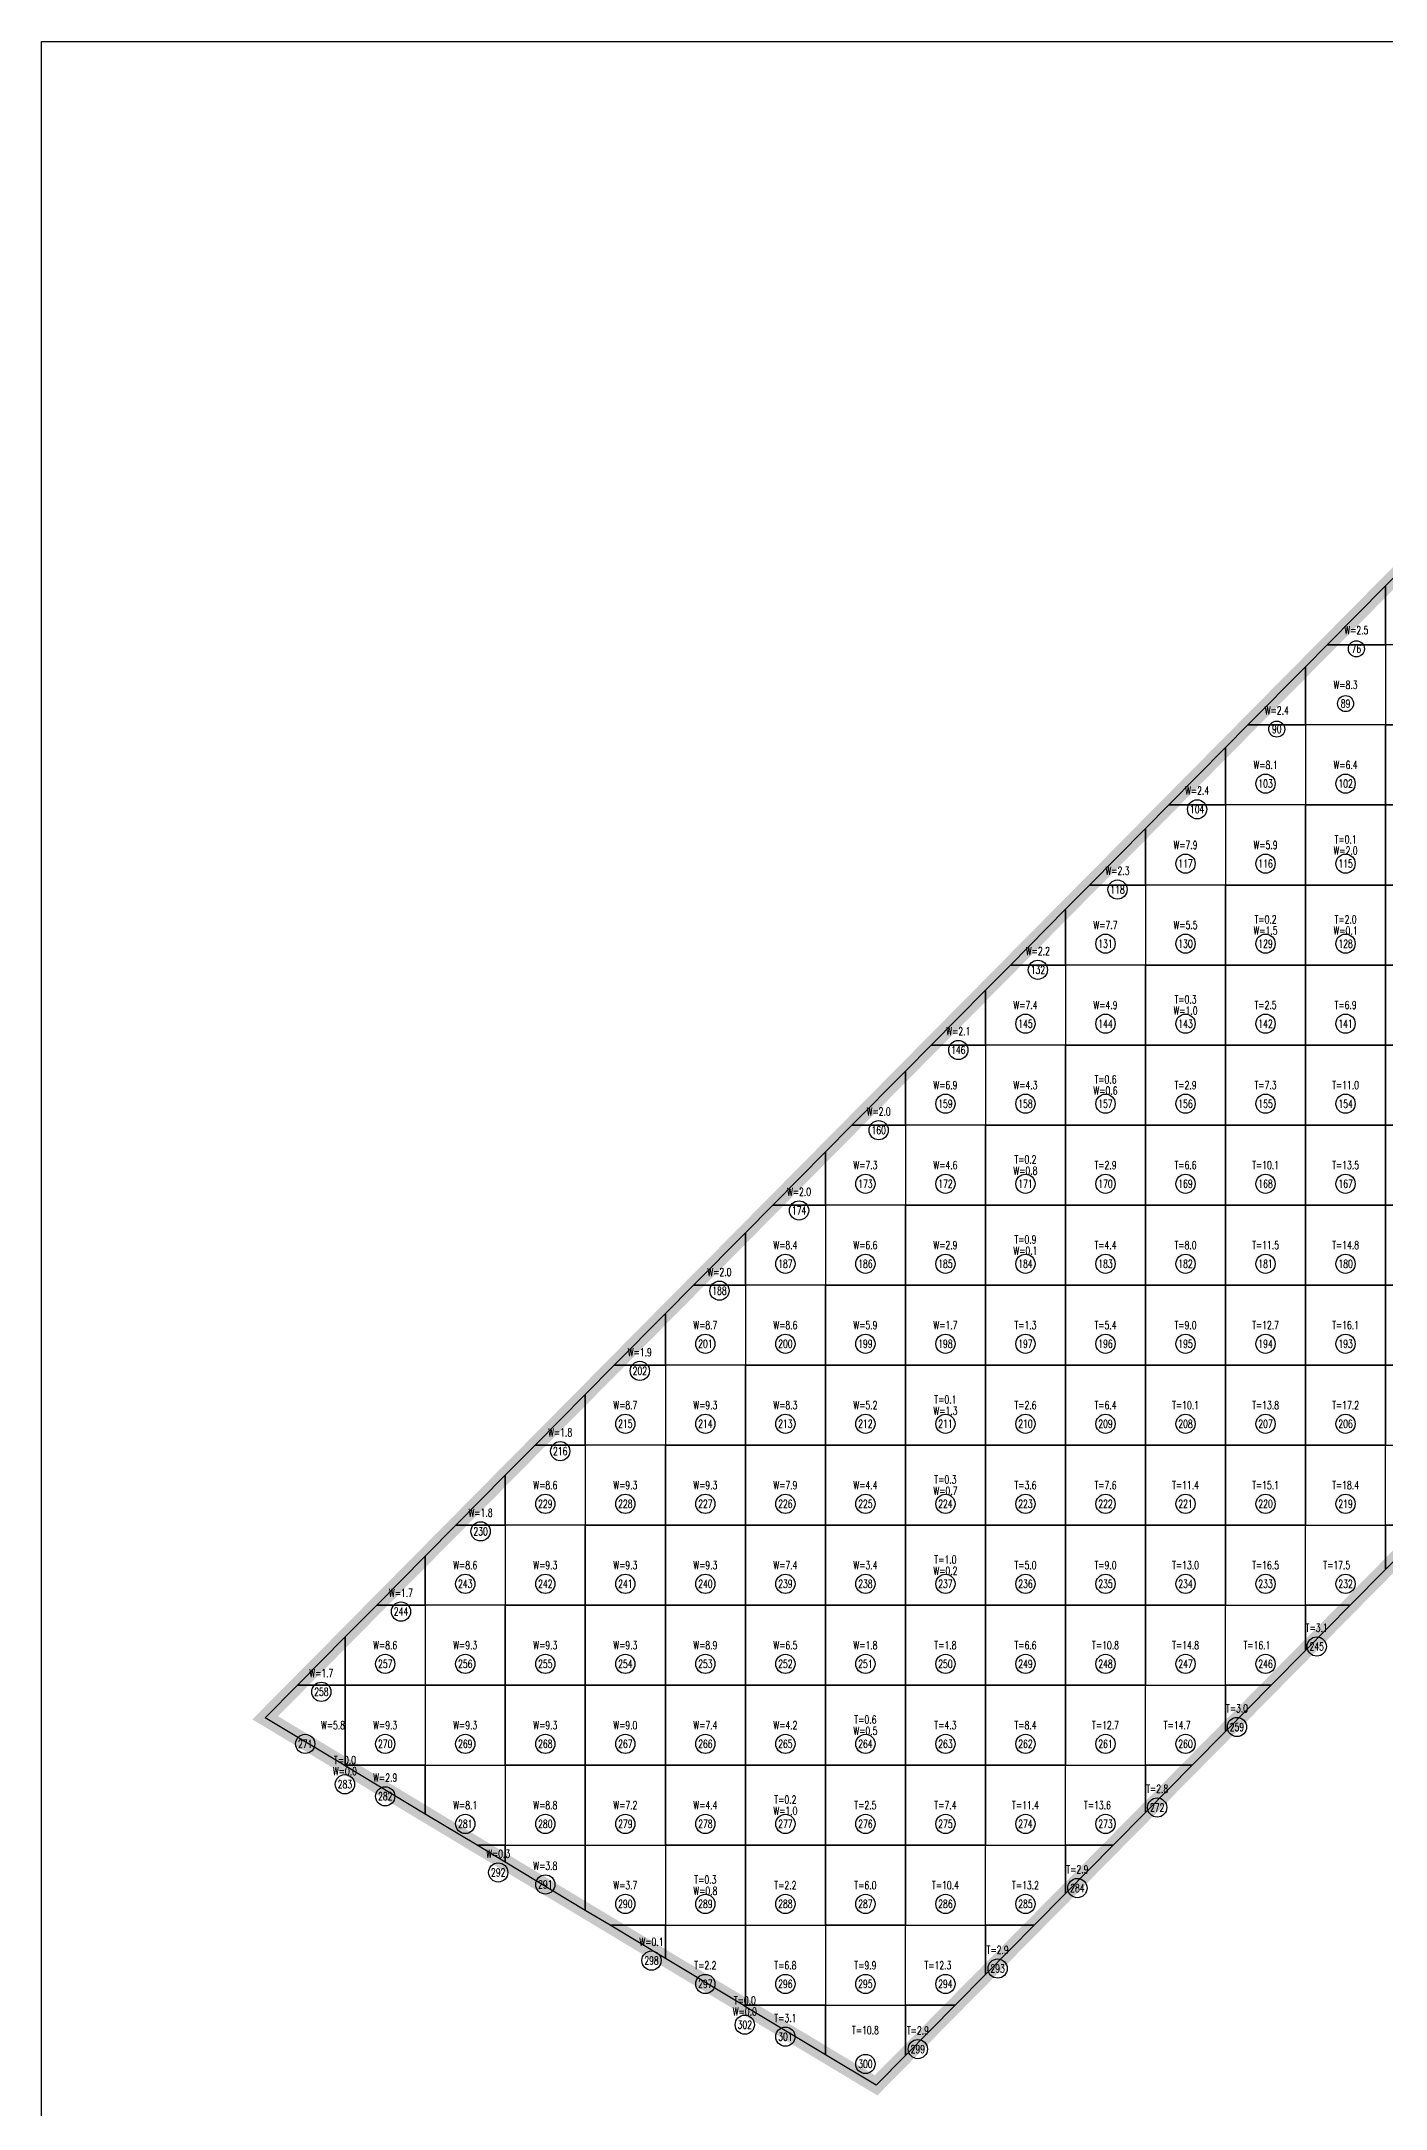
# Model space of a CAD drawing. Extents: x 4283 to 40403, y 1134 to 1764.
# Drawn here: x 28442 to 28506.6, y 1573 to 1672.4 of the extents above; entities that cross this region are included whole.
import ezdxf
from ezdxf.enums import TextEntityAlignment as Align

# ---------------------------------------------------------------- set-up
doc = ezdxf.new("R2010")
doc.units = 0
for name, color, linetype in [('tdz_2-2方格网', 2, 'Continuous'), ('tdz_2-2方格网计算', 7, 'Continuous'), ('tdz_土方计算图', 7, 'Continuous'), ('tdz_格田', 6, 'Continuous')]:
    doc.layers.add(name, color=color, linetype=linetype)
doc.styles.add('GLandNum', font='txt_____.ttf', dxfattribs={"width": 0.7, "height": 0.5})

msp = doc.modelspace()

# ---------------------------------------------------------------- linework, layer by layer
at = {"layer": 'tdz_2-2方格网', "linetype": 'Continuous'}
for points in [[(28507.594, 1647.192, 2639.997), (28510.441, 1647.192, 2639.998), (28510.441, 1643.346, 2639.958), (28506.595, 1643.346, 2639.998), (28506.595, 1646.183, 2639.997)], [(28506.595, 1646.183, 2639.997), (28506.595, 1643.346, 2639.998), (28503.787, 1643.346, 2639.998)], [(28503.787, 1643.346, 2639.998), (28506.595, 1643.346, 2639.998), (28506.595, 1639.5, 2639.938), (28502.749, 1639.5, 2639.999), (28502.749, 1642.297, 2639.998)], [(28506.595, 1643.346, 2639.998), (28506.595, 1639.5, 2639.938), (28510.441, 1639.5, 2639.816), (28510.441, 1643.346, 2639.958)], [(28502.749, 1642.297, 2639.998), (28502.749, 1639.5, 2639.999), (28499.98, 1639.5, 2639.998)], [(28499.98, 1639.5, 2639.998), (28502.749, 1639.5, 2639.999), (28502.749, 1635.654, 2639.917), (28498.903, 1635.654, 2639.999), (28498.903, 1638.411, 2639.998)], [(28502.749, 1639.5, 2639.999), (28502.749, 1635.654, 2639.917), (28506.595, 1635.654, 2639.795), (28506.595, 1639.5, 2639.938)], [(28506.595, 1639.5, 2639.938), (28506.595, 1635.654, 2639.795), (28510.441, 1635.654, 2639.674), (28510.441, 1639.5, 2639.816)], [(28498.903, 1638.411, 2639.998), (28498.903, 1635.654, 2639.999), (28496.174, 1635.654, 2639.998)], [(28496.174, 1635.654, 2639.998), (28498.903, 1635.654, 2639.999), (28498.903, 1631.807, 2639.897), (28495.057, 1631.807, 2640), (28495.057, 1634.525, 2639.998)], [(28498.903, 1635.654, 2639.999), (28498.903, 1631.807, 2639.897), (28502.749, 1631.807, 2639.775), (28502.749, 1635.654, 2639.917)], [(28502.749, 1635.654, 2639.917), (28502.749, 1631.807, 2639.775), (28506.595, 1631.807, 2639.653), (28506.595, 1635.654, 2639.795)], [(28506.595, 1635.654, 2639.795), (28506.595, 1631.807, 2639.653), (28510.441, 1631.807, 2639.532), (28510.441, 1635.654, 2639.674)], [(28495.057, 1634.525, 2639.998), (28495.057, 1631.807, 2640), (28492.367, 1631.807, 2639.998)], [(28492.367, 1631.807, 2639.998), (28495.057, 1631.807, 2640), (28495.057, 1627.961, 2639.876), (28491.211, 1627.961, 2639.998), (28491.211, 1630.639, 2639.998)], [(28495.057, 1631.807, 2640), (28495.057, 1627.961, 2639.876), (28498.903, 1627.961, 2639.755), (28498.903, 1631.807, 2639.897)], [(28498.903, 1631.807, 2639.897), (28498.903, 1627.961, 2639.755), (28502.749, 1627.961, 2639.632), (28502.749, 1631.807, 2639.775)], [(28502.749, 1631.807, 2639.775), (28502.749, 1627.961, 2639.632), (28506.595, 1627.961, 2639.511), (28506.595, 1631.807, 2639.653)], [(28506.595, 1631.807, 2639.653), (28506.595, 1627.961, 2639.511), (28510.441, 1627.961, 2639.389), (28510.441, 1631.807, 2639.532)], [(28491.211, 1630.639, 2639.998), (28491.211, 1627.961, 2639.998), (28488.56, 1627.961, 2639.999)], [(28488.56, 1627.961, 2639.999), (28491.211, 1627.961, 2639.998), (28491.211, 1624.115, 2639.856), (28487.364, 1624.115, 2639.978), (28487.364, 1626.753, 2639.999)], [(28491.211, 1627.961, 2639.998), (28491.211, 1624.115, 2639.856), (28495.057, 1624.115, 2639.734), (28495.057, 1627.961, 2639.876)], [(28495.057, 1627.961, 2639.876), (28495.057, 1624.115, 2639.734), (28498.903, 1624.115, 2639.612), (28498.903, 1627.961, 2639.755)], [(28498.903, 1627.961, 2639.755), (28498.903, 1624.115, 2639.612), (28502.749, 1624.115, 2639.49), (28502.749, 1627.961, 2639.632)], [(28502.749, 1627.961, 2639.632), (28502.749, 1624.115, 2639.49), (28506.595, 1624.115, 2639.368), (28506.595, 1627.961, 2639.511)], [(28506.595, 1627.961, 2639.511), (28506.595, 1624.115, 2639.368), (28510.441, 1624.115, 2639.246), (28510.441, 1627.961, 2639.389)], [(28487.364, 1626.753, 2639.999), (28487.364, 1624.115, 2639.978), (28484.754, 1624.115, 2639.999)], [(28484.754, 1624.115, 2639.999), (28487.364, 1624.115, 2639.978), (28487.364, 1620.269, 2639.835), (28483.518, 1620.269, 2639.957), (28483.518, 1622.867, 2639.999)], [(28487.364, 1624.115, 2639.978), (28487.364, 1620.269, 2639.835), (28491.211, 1620.269, 2639.714), (28491.211, 1624.115, 2639.856)], [(28491.211, 1624.115, 2639.856), (28491.211, 1620.269, 2639.714), (28495.057, 1620.269, 2639.592), (28495.057, 1624.115, 2639.734)], [(28495.057, 1624.115, 2639.734), (28495.057, 1620.269, 2639.592), (28498.903, 1620.269, 2639.484), (28498.903, 1624.115, 2639.612)], [(28498.903, 1624.115, 2639.612), (28498.903, 1620.269, 2639.484), (28502.749, 1620.269, 2639.376), (28502.749, 1624.115, 2639.49)], [(28502.749, 1624.115, 2639.49), (28502.749, 1620.269, 2639.376), (28506.595, 1620.269, 2639.268), (28506.595, 1624.115, 2639.368)], [(28506.595, 1624.115, 2639.368), (28506.595, 1620.269, 2639.268), (28510.441, 1620.269, 2639.216), (28510.441, 1624.115, 2639.246)], [(28483.518, 1622.867, 2639.999), (28483.518, 1620.269, 2639.957), (28480.947, 1620.269, 2640)], [(28480.947, 1620.269, 2640), (28483.518, 1620.269, 2639.957), (28483.518, 1616.423, 2639.868), (28479.672, 1616.423, 2639.982), (28479.672, 1618.981, 2640)], [(28483.518, 1620.269, 2639.957), (28483.518, 1616.423, 2639.868), (28487.364, 1616.423, 2639.758), (28487.364, 1620.269, 2639.835)], [(28487.364, 1620.269, 2639.835), (28487.364, 1616.423, 2639.758), (28491.211, 1616.423, 2639.649), (28491.211, 1620.269, 2639.714)], [(28491.211, 1620.269, 2639.714), (28491.211, 1616.423, 2639.649), (28495.057, 1616.423, 2639.54), (28495.057, 1620.269, 2639.592)], [(28495.057, 1620.269, 2639.592), (28495.057, 1616.423, 2639.54), (28498.903, 1616.423, 2639.432), (28498.903, 1620.269, 2639.484)], [(28498.903, 1620.269, 2639.484), (28498.903, 1616.423, 2639.432), (28502.749, 1616.423, 2639.325), (28502.749, 1620.269, 2639.376)], [(28502.749, 1620.269, 2639.376), (28502.749, 1616.423, 2639.325), (28506.595, 1616.423, 2639.228), (28506.595, 1620.269, 2639.268)], [(28506.595, 1620.269, 2639.268), (28506.595, 1616.423, 2639.228), (28510.441, 1616.423, 2639.178), (28510.441, 1620.269, 2639.216)], [(28479.672, 1618.981, 2640), (28479.672, 1616.423, 2639.982), (28477.14, 1616.423, 2640)], [(28477.14, 1616.423, 2640), (28479.672, 1616.423, 2639.982), (28479.672, 1612.577, 2639.965), (28475.826, 1612.577, 2640), (28475.826, 1615.095, 2640)], [(28479.672, 1616.423, 2639.982), (28479.672, 1612.577, 2639.965), (28483.518, 1612.577, 2639.848), (28483.518, 1616.423, 2639.868)], [(28483.518, 1616.423, 2639.868), (28483.518, 1612.577, 2639.848), (28487.364, 1612.577, 2639.732), (28487.364, 1616.423, 2639.758)], [(28487.364, 1616.423, 2639.758), (28487.364, 1612.577, 2639.732), (28491.211, 1612.577, 2639.615), (28491.211, 1616.423, 2639.649)], [(28491.211, 1616.423, 2639.649), (28491.211, 1612.577, 2639.615), (28495.057, 1612.577, 2639.505), (28495.057, 1616.423, 2639.54)], [(28495.057, 1616.423, 2639.54), (28495.057, 1612.577, 2639.505), (28498.903, 1612.577, 2639.395), (28498.903, 1616.423, 2639.432)], [(28498.903, 1616.423, 2639.432), (28498.903, 1612.577, 2639.395), (28502.749, 1612.577, 2639.286), (28502.749, 1616.423, 2639.325)], [(28502.749, 1616.423, 2639.325), (28502.749, 1612.577, 2639.286), (28506.595, 1612.577, 2639.19), (28506.595, 1616.423, 2639.228)], [(28506.595, 1616.423, 2639.228), (28506.595, 1612.577, 2639.19), (28510.441, 1612.577, 2639.141), (28510.441, 1616.423, 2639.178)], [(28475.826, 1615.095, 2640), (28475.826, 1612.577, 2640), (28473.334, 1612.577, 2640)], [(28473.334, 1612.577, 2640), (28475.826, 1612.577, 2640), (28475.826, 1608.73, 2640), (28471.98, 1608.73, 2640), (28471.98, 1611.209, 2640)], [(28475.826, 1612.577, 2640), (28475.826, 1608.73, 2640), (28479.672, 1608.73, 2639.945), (28479.672, 1612.577, 2639.965)], [(28479.672, 1612.577, 2639.965), (28479.672, 1608.73, 2639.945), (28483.518, 1608.73, 2639.824), (28483.518, 1612.577, 2639.848)], [(28483.518, 1612.577, 2639.848), (28483.518, 1608.73, 2639.824), (28487.364, 1608.73, 2639.709), (28487.364, 1612.577, 2639.732)], [(28487.364, 1612.577, 2639.732), (28487.364, 1608.73, 2639.709), (28491.211, 1608.73, 2639.595), (28491.211, 1612.577, 2639.615)], [(28491.211, 1612.577, 2639.615), (28491.211, 1608.73, 2639.595), (28495.057, 1608.73, 2639.481), (28495.057, 1612.577, 2639.505)], [(28495.057, 1612.577, 2639.505), (28495.057, 1608.73, 2639.481), (28498.903, 1608.73, 2639.365), (28498.903, 1612.577, 2639.395)], [(28498.903, 1612.577, 2639.395), (28498.903, 1608.73, 2639.365), (28502.749, 1608.73, 2639.25), (28502.749, 1612.577, 2639.286)], [(28502.749, 1612.577, 2639.286), (28502.749, 1608.73, 2639.25), (28506.595, 1608.73, 2639.152), (28506.595, 1612.577, 2639.19)], [(28506.595, 1612.577, 2639.19), (28506.595, 1608.73, 2639.152), (28510.441, 1608.73, 2639.108), (28510.441, 1612.577, 2639.141)], [(28471.98, 1611.209, 2640), (28471.98, 1608.73, 2640), (28469.527, 1608.73, 2640)], [(28469.527, 1608.73, 2640), (28471.98, 1608.73, 2640), (28471.98, 1604.884, 2640), (28468.134, 1604.884, 2640), (28468.134, 1607.323, 2640)], [(28471.98, 1608.73, 2640), (28471.98, 1604.884, 2640), (28475.826, 1604.884, 2640), (28475.826, 1608.73, 2640)], [(28475.826, 1608.73, 2640), (28475.826, 1604.884, 2640), (28479.672, 1604.884, 2639.927), (28479.672, 1608.73, 2639.945)], [(28479.672, 1608.73, 2639.945), (28479.672, 1604.884, 2639.927), (28483.518, 1604.884, 2639.802), (28483.518, 1608.73, 2639.824)], [(28483.518, 1608.73, 2639.824), (28483.518, 1604.884, 2639.802), (28487.364, 1604.884, 2639.677), (28487.364, 1608.73, 2639.709)], [(28487.364, 1608.73, 2639.709), (28487.364, 1604.884, 2639.677), (28491.211, 1604.884, 2639.552), (28491.211, 1608.73, 2639.595)], [(28491.211, 1608.73, 2639.595), (28491.211, 1604.884, 2639.552), (28495.057, 1604.884, 2639.438), (28495.057, 1608.73, 2639.481)], [(28495.057, 1608.73, 2639.481), (28495.057, 1604.884, 2639.438), (28498.903, 1604.884, 2639.323), (28498.903, 1608.73, 2639.365)], [(28498.903, 1608.73, 2639.365), (28498.903, 1604.884, 2639.323), (28502.749, 1604.884, 2639.213), (28502.749, 1608.73, 2639.25)], [(28502.749, 1608.73, 2639.25), (28502.749, 1604.884, 2639.213), (28506.595, 1604.884, 2639.118), (28506.595, 1608.73, 2639.152)], [(28506.595, 1608.73, 2639.152), (28506.595, 1604.884, 2639.118), (28510.441, 1604.884, 2639.078), (28510.441, 1608.73, 2639.108)], [(28468.134, 1607.323, 2640), (28468.134, 1604.884, 2640), (28465.72, 1604.884, 2640)], [(28465.72, 1604.884, 2640), (28468.134, 1604.884, 2640), (28468.134, 1601.038, 2640), (28464.287, 1601.038, 2640), (28464.287, 1603.437, 2640)], [(28468.134, 1604.884, 2640), (28468.134, 1601.038, 2640), (28471.98, 1601.038, 2640), (28471.98, 1604.884, 2640)], [(28471.98, 1604.884, 2640), (28471.98, 1601.038, 2640), (28475.826, 1601.038, 2640), (28475.826, 1604.884, 2640)], [(28475.826, 1604.884, 2640), (28475.826, 1601.038, 2640), (28479.672, 1601.038, 2639.898), (28479.672, 1604.884, 2639.927)], [(28479.672, 1604.884, 2639.927), (28479.672, 1601.038, 2639.898), (28483.518, 1601.038, 2639.772), (28483.518, 1604.884, 2639.802)], [(28483.518, 1604.884, 2639.802), (28483.518, 1601.038, 2639.772), (28487.364, 1601.038, 2639.65), (28487.364, 1604.884, 2639.677)], [(28487.364, 1604.884, 2639.677), (28487.364, 1601.038, 2639.65), (28491.211, 1601.038, 2639.528), (28491.211, 1604.884, 2639.552)], [(28491.211, 1604.884, 2639.552), (28491.211, 1601.038, 2639.528), (28495.057, 1601.038, 2639.405), (28495.057, 1604.884, 2639.438)], [(28495.057, 1604.884, 2639.438), (28495.057, 1601.038, 2639.405), (28498.903, 1601.038, 2639.283), (28498.903, 1604.884, 2639.323)], [(28498.903, 1604.884, 2639.323), (28498.903, 1601.038, 2639.283), (28502.749, 1601.038, 2639.178), (28502.749, 1604.884, 2639.213)], [(28502.749, 1604.884, 2639.213), (28502.749, 1601.038, 2639.178), (28506.595, 1601.038, 2639.085), (28506.595, 1604.884, 2639.118)], [(28508.694, 1601.038, 2639.058), (28506.595, 1601.038, 2639.085), (28506.595, 1604.884, 2639.118), (28510.441, 1604.884, 2639.078), (28510.441, 1602.807, 2639.064)], [(28464.287, 1603.437, 2640), (28464.287, 1601.038, 2640), (28461.914, 1601.038, 2640)], [(28461.914, 1601.038, 2640), (28464.287, 1601.038, 2640), (28464.287, 1597.192, 2640), (28460.441, 1597.192, 2640), (28460.441, 1599.55, 2640)], [(28464.287, 1601.038, 2640), (28464.287, 1597.192, 2640), (28468.134, 1597.192, 2640), (28468.134, 1601.038, 2640)], [(28468.134, 1601.038, 2640), (28468.134, 1597.192, 2640), (28471.98, 1597.192, 2640), (28471.98, 1601.038, 2640)], [(28471.98, 1601.038, 2640), (28471.98, 1597.192, 2640), (28475.826, 1597.192, 2640), (28475.826, 1601.038, 2640)], [(28475.826, 1601.038, 2640), (28475.826, 1597.192, 2640), (28479.672, 1597.192, 2639.872), (28479.672, 1601.038, 2639.898)], [(28479.672, 1601.038, 2639.898), (28479.672, 1597.192, 2639.872), (28483.518, 1597.192, 2639.735), (28483.518, 1601.038, 2639.772)], [(28483.518, 1601.038, 2639.772), (28483.518, 1597.192, 2639.735), (28487.364, 1597.192, 2639.598), (28487.364, 1601.038, 2639.65)], [(28487.364, 1601.038, 2639.65), (28487.364, 1597.192, 2639.598), (28491.211, 1597.192, 2639.466), (28491.211, 1601.038, 2639.528)], [(28491.211, 1601.038, 2639.528), (28491.211, 1597.192, 2639.466), (28495.057, 1597.192, 2639.345), (28495.057, 1601.038, 2639.405)], [(28495.057, 1601.038, 2639.405), (28495.057, 1597.192, 2639.345), (28498.903, 1597.192, 2639.225), (28498.903, 1601.038, 2639.283)], [(28498.903, 1601.038, 2639.283), (28498.903, 1597.192, 2639.225), (28502.749, 1597.192, 2639.134), (28502.749, 1601.038, 2639.178)], [(28504.896, 1597.192, 2639.088), (28502.749, 1597.192, 2639.134), (28502.749, 1601.038, 2639.178), (28506.595, 1601.038, 2639.085), (28506.595, 1598.913, 2639.065)], [(28506.595, 1601.038, 2639.085), (28508.694, 1601.038, 2639.058), (28506.595, 1598.913, 2639.065)], [(28460.441, 1599.55, 2640), (28460.441, 1597.192, 2640), (28458.107, 1597.192, 2640)], [(28458.107, 1597.192, 2640), (28460.441, 1597.192, 2640), (28460.441, 1593.346, 2640), (28456.595, 1593.346, 2640), (28456.595, 1595.664, 2640)], [(28460.441, 1597.192, 2640), (28460.441, 1593.346, 2640), (28464.287, 1593.346, 2640), (28464.287, 1597.192, 2640)], [(28464.287, 1597.192, 2640), (28464.287, 1593.346, 2640), (28468.134, 1593.346, 2640), (28468.134, 1597.192, 2640)], [(28468.134, 1597.192, 2640), (28468.134, 1593.346, 2640), (28471.98, 1593.346, 2640), (28471.98, 1597.192, 2640)], [(28471.98, 1597.192, 2640), (28471.98, 1593.346, 2640), (28475.826, 1593.346, 2639.952), (28475.826, 1597.192, 2640)], [(28475.826, 1597.192, 2640), (28475.826, 1593.346, 2639.952), (28479.672, 1593.346, 2639.828), (28479.672, 1597.192, 2639.872)], [(28479.672, 1597.192, 2639.872), (28479.672, 1593.346, 2639.828), (28483.518, 1593.346, 2639.694), (28483.518, 1597.192, 2639.735)], [(28483.518, 1597.192, 2639.735), (28483.518, 1593.346, 2639.694), (28487.364, 1593.346, 2639.558), (28487.364, 1597.192, 2639.598)], [(28487.364, 1597.192, 2639.598), (28487.364, 1593.346, 2639.558), (28491.211, 1593.346, 2639.424), (28491.211, 1597.192, 2639.466)], [(28491.211, 1597.192, 2639.466), (28491.211, 1593.346, 2639.424), (28495.057, 1593.346, 2639.288), (28495.057, 1597.192, 2639.345)], [(28495.057, 1597.192, 2639.345), (28495.057, 1593.346, 2639.288), (28498.903, 1593.346, 2639.179), (28498.903, 1597.192, 2639.225)], [(28501.098, 1593.346, 2639.14), (28498.903, 1593.346, 2639.179), (28498.903, 1597.192, 2639.225), (28502.749, 1597.192, 2639.134), (28502.749, 1595.018, 2639.118)], [(28502.749, 1597.192, 2639.134), (28504.896, 1597.192, 2639.088), (28502.749, 1595.018, 2639.118)], [(28456.595, 1595.664, 2640), (28456.595, 1593.346, 2640), (28454.3, 1593.346, 2640)], [(28454.3, 1593.346, 2640), (28456.595, 1593.346, 2640), (28456.595, 1589.5, 2640), (28456.536, 1589.5, 2640), (28452.749, 1591.778, 2640)], [(28456.595, 1589.5, 2640), (28456.595, 1593.346, 2640), (28460.441, 1593.346, 2640), (28460.441, 1589.5, 2640)], [(28460.441, 1593.346, 2640), (28460.441, 1589.5, 2640), (28464.287, 1589.5, 2640), (28464.287, 1593.346, 2640)], [(28464.287, 1593.346, 2640), (28464.287, 1589.5, 2640), (28468.134, 1589.5, 2640), (28468.134, 1593.346, 2640)], [(28468.134, 1593.346, 2640), (28468.134, 1589.5, 2640), (28471.98, 1589.5, 2639.959), (28471.98, 1593.346, 2640)], [(28471.98, 1593.346, 2640), (28471.98, 1589.5, 2639.959), (28475.826, 1589.5, 2639.854), (28475.826, 1593.346, 2639.952)], [(28475.826, 1593.346, 2639.952), (28475.826, 1589.5, 2639.854), (28479.672, 1589.5, 2639.733), (28479.672, 1593.346, 2639.828)], [(28479.672, 1593.346, 2639.828), (28479.672, 1589.5, 2639.733), (28483.518, 1589.5, 2639.598), (28483.518, 1593.346, 2639.694)], [(28483.518, 1593.346, 2639.694), (28483.518, 1589.5, 2639.598), (28487.364, 1589.5, 2639.482), (28487.364, 1593.346, 2639.558)], [(28487.364, 1593.346, 2639.558), (28487.364, 1589.5, 2639.482), (28491.211, 1589.5, 2639.353), (28491.211, 1593.346, 2639.424)], [(28491.211, 1593.346, 2639.424), (28491.211, 1589.5, 2639.353), (28495.057, 1589.5, 2639.223), (28495.057, 1593.346, 2639.288)], [(28497.3, 1589.5, 2639.191), (28495.057, 1589.5, 2639.223), (28495.057, 1593.346, 2639.288), (28498.903, 1593.346, 2639.179), (28498.903, 1591.123, 2639.169)], [(28498.903, 1593.346, 2639.179), (28501.098, 1593.346, 2639.14), (28498.903, 1591.123, 2639.169)], [(28456.536, 1589.5, 2640), (28456.595, 1589.5, 2640), (28456.595, 1589.464, 2640)], [(28456.595, 1589.464, 2640), (28456.595, 1589.5, 2640), (28460.441, 1589.5, 2640), (28460.441, 1587.15, 2640)], [(28460.441, 1587.15, 2640), (28460.441, 1589.5, 2640), (28464.287, 1589.5, 2640), (28464.287, 1585.654, 2640), (28462.929, 1585.654, 2640)], [(28464.287, 1589.5, 2640), (28464.287, 1585.654, 2640), (28468.134, 1585.654, 2639.942), (28468.134, 1589.5, 2640)], [(28468.134, 1589.5, 2640), (28468.134, 1585.654, 2639.942), (28471.98, 1585.654, 2639.835), (28471.98, 1589.5, 2639.959)], [(28471.98, 1589.5, 2639.959), (28471.98, 1585.654, 2639.835), (28475.826, 1585.654, 2639.751), (28475.826, 1589.5, 2639.854)], [(28475.826, 1589.5, 2639.854), (28475.826, 1585.654, 2639.751), (28479.672, 1585.654, 2639.649), (28479.672, 1589.5, 2639.733)], [(28479.672, 1589.5, 2639.733), (28479.672, 1585.654, 2639.649), (28483.518, 1585.654, 2639.501), (28483.518, 1589.5, 2639.598)], [(28483.518, 1589.5, 2639.598), (28483.518, 1585.654, 2639.501), (28487.364, 1585.654, 2639.368), (28487.364, 1589.5, 2639.482)], [(28487.364, 1589.5, 2639.482), (28487.364, 1585.654, 2639.368), (28491.211, 1585.654, 2639.252), (28491.211, 1589.5, 2639.353)], [(28493.502, 1585.654, 2639.207), (28491.211, 1585.654, 2639.252), (28491.211, 1589.5, 2639.353), (28495.057, 1589.5, 2639.223), (28495.057, 1587.228, 2639.203)], [(28495.057, 1589.5, 2639.223), (28497.3, 1589.5, 2639.191), (28495.057, 1587.228, 2639.203)], [(28462.929, 1585.654, 2640), (28464.287, 1585.654, 2640), (28464.287, 1584.836, 2640)], [(28464.287, 1584.836, 2640), (28464.287, 1585.654, 2640), (28468.134, 1585.654, 2639.942), (28468.134, 1582.522, 2639.855)], [(28468.134, 1582.522, 2639.855), (28468.134, 1585.654, 2639.942), (28471.98, 1585.654, 2639.835), (28471.98, 1581.807, 2639.712), (28469.322, 1581.807, 2639.802)], [(28471.98, 1585.654, 2639.835), (28471.98, 1581.807, 2639.712), (28475.826, 1581.807, 2639.605), (28475.826, 1585.654, 2639.751)], [(28475.826, 1585.654, 2639.751), (28475.826, 1581.807, 2639.605), (28479.672, 1581.807, 2639.526), (28479.672, 1585.654, 2639.649)], [(28479.672, 1585.654, 2639.649), (28479.672, 1581.807, 2639.526), (28483.518, 1581.807, 2639.438), (28483.518, 1585.654, 2639.501)], [(28483.518, 1585.654, 2639.501), (28483.518, 1581.807, 2639.438), (28487.364, 1581.807, 2639.268), (28487.364, 1585.654, 2639.368)], [(28489.703, 1581.807, 2639.215), (28487.364, 1581.807, 2639.268), (28487.364, 1585.654, 2639.368), (28491.211, 1585.654, 2639.252), (28491.211, 1583.334, 2639.212)], [(28491.211, 1585.654, 2639.252), (28493.502, 1585.654, 2639.207), (28491.211, 1583.334, 2639.212)], [(28469.322, 1581.807, 2639.802), (28471.98, 1581.807, 2639.712), (28471.98, 1580.208, 2639.683)], [(28471.98, 1580.208, 2639.683), (28471.98, 1581.807, 2639.712), (28475.826, 1581.807, 2639.605), (28475.826, 1577.961, 2639.512), (28475.715, 1577.961, 2639.516)], [(28475.826, 1577.961, 2639.512), (28475.826, 1581.807, 2639.605), (28479.672, 1581.807, 2639.526), (28479.672, 1577.961, 2639.375)], [(28479.672, 1581.807, 2639.526), (28479.672, 1577.961, 2639.375), (28483.518, 1577.961, 2639.302), (28483.518, 1581.807, 2639.438)], [(28485.905, 1577.961, 2639.223), (28483.518, 1577.961, 2639.302), (28483.518, 1581.807, 2639.438), (28487.364, 1581.807, 2639.268), (28487.364, 1579.439, 2639.22)], [(28487.364, 1581.807, 2639.268), (28489.703, 1581.807, 2639.215), (28487.364, 1579.439, 2639.22)], [(28475.715, 1577.961, 2639.516), (28475.826, 1577.961, 2639.512), (28475.826, 1577.894, 2639.512)], [(28475.826, 1577.894, 2639.512), (28475.826, 1577.961, 2639.512), (28479.672, 1577.961, 2639.375), (28479.672, 1575.58, 2639.339)], [(28479.672, 1575.58, 2639.339), (28479.672, 1577.961, 2639.375), (28483.518, 1577.961, 2639.302), (28483.518, 1575.544, 2639.228), (28482.107, 1574.115, 2639.231)], [(28483.518, 1577.961, 2639.302), (28485.905, 1577.961, 2639.223), (28483.518, 1575.544, 2639.228)]]:
    msp.add_polyline3d(points, close=True, dxfattribs=at)
at = {"layer": 'tdz_2-2方格网计算', "color": 7}
for centre, radius in [((28505.191, 1643.158), 0.385), ((28504.672, 1640.525), 0.385), ((28501.365, 1639.302), 0.385), ((28500.826, 1636.679), 0.462), ((28504.672, 1636.679), 0.462), ((28497.538, 1635.445), 0.462), ((28496.98, 1632.833), 0.462), ((28500.826, 1632.833), 0.462), ((28504.672, 1632.833), 0.462), ((28493.712, 1631.589), 0.462), ((28493.134, 1628.987), 0.462), ((28496.98, 1628.987), 0.462), ((28500.826, 1628.987), 0.462), ((28504.672, 1628.987), 0.462), ((28489.885, 1627.733), 0.462), ((28489.287, 1625.141), 0.462), ((28493.134, 1625.141), 0.462), ((28496.98, 1625.141), 0.462), ((28500.826, 1625.141), 0.462), ((28504.672, 1625.141), 0.462), ((28486.059, 1623.877), 0.462), ((28485.441, 1621.295), 0.462), ((28489.287, 1621.295), 0.462), ((28493.134, 1621.295), 0.462), ((28496.98, 1621.295), 0.462), ((28500.826, 1621.295), 0.462), ((28504.672, 1621.295), 0.462), ((28482.233, 1620.021), 0.462), ((28481.595, 1617.448), 0.462), ((28485.441, 1617.448), 0.462), ((28489.287, 1617.448), 0.462), ((28493.134, 1617.448), 0.462), ((28496.98, 1617.448), 0.462), ((28500.826, 1617.448), 0.462), ((28504.672, 1617.448), 0.462), ((28478.406, 1616.165), 0.462), ((28477.749, 1613.602), 0.462), ((28481.595, 1613.602), 0.462), ((28485.441, 1613.602), 0.462), ((28489.287, 1613.602), 0.462), ((28493.134, 1613.602), 0.462), ((28496.98, 1613.602), 0.462), ((28500.826, 1613.602), 0.462), ((28504.672, 1613.602), 0.462), ((28474.58, 1612.309), 0.462), ((28473.903, 1609.756), 0.462), ((28477.749, 1609.756), 0.462), ((28481.595, 1609.756), 0.462), ((28485.441, 1609.756), 0.462), ((28489.287, 1609.756), 0.462), ((28493.134, 1609.756), 0.462), ((28496.98, 1609.756), 0.462), ((28500.826, 1609.756), 0.462), ((28504.672, 1609.756), 0.462), ((28470.753, 1608.453), 0.462), ((28470.057, 1605.91), 0.462), ((28473.903, 1605.91), 0.462), ((28477.749, 1605.91), 0.462), ((28481.595, 1605.91), 0.462), ((28485.441, 1605.91), 0.462), ((28489.287, 1605.91), 0.462), ((28493.134, 1605.91), 0.462), ((28496.98, 1605.91), 0.462), ((28500.826, 1605.91), 0.462), ((28504.672, 1605.91), 0.462), ((28466.927, 1604.596), 0.462), ((28466.211, 1602.064), 0.462), ((28470.057, 1602.064), 0.462), ((28473.903, 1602.064), 0.462), ((28477.749, 1602.064), 0.462), ((28481.595, 1602.064), 0.462), ((28485.441, 1602.064), 0.462), ((28489.287, 1602.064), 0.462), ((28493.134, 1602.064), 0.462), ((28496.98, 1602.064), 0.462), ((28500.826, 1602.064), 0.462), ((28504.672, 1602.064), 0.462), ((28463.101, 1600.74), 0.462), ((28462.364, 1598.218), 0.462), ((28466.211, 1598.218), 0.462), ((28470.057, 1598.218), 0.462), ((28473.903, 1598.218), 0.462), ((28477.749, 1598.218), 0.462), ((28481.595, 1598.218), 0.462), ((28485.441, 1598.218), 0.462), ((28489.287, 1598.218), 0.462), ((28493.134, 1598.218), 0.462), ((28496.98, 1598.218), 0.462), ((28500.826, 1598.218), 0.462), ((28504.672, 1598.218), 0.462), ((28459.274, 1596.884), 0.462), ((28458.518, 1594.371), 0.462), ((28462.364, 1594.371), 0.462), ((28466.211, 1594.371), 0.462), ((28470.057, 1594.371), 0.462), ((28473.903, 1594.371), 0.462), ((28477.749, 1594.371), 0.462), ((28481.595, 1594.371), 0.462), ((28485.441, 1594.371), 0.462), ((28489.287, 1594.371), 0.462), ((28493.134, 1594.371), 0.462), ((28496.98, 1594.371), 0.462), ((28500.826, 1594.371), 0.462), ((28503.286, 1595.207), 0.462), ((28455.448, 1593.028), 0.462), ((28454.672, 1590.525), 0.462), ((28458.518, 1590.525), 0.462), ((28462.364, 1590.525), 0.462), ((28466.211, 1590.525), 0.462), ((28470.057, 1590.525), 0.462), ((28473.903, 1590.525), 0.462), ((28477.749, 1590.525), 0.462), ((28481.595, 1590.525), 0.462), ((28485.441, 1590.525), 0.462), ((28489.287, 1590.525), 0.462), ((28493.134, 1590.525), 0.462), ((28496.98, 1590.525), 0.462), ((28499.452, 1591.337), 0.462), ((28456.58, 1588.585), 0.462), ((28458.518, 1588.006), 0.462), ((28495.617, 1587.467), 0.462), ((28462.364, 1586.679), 0.462), ((28466.211, 1586.679), 0.462), ((28470.057, 1586.679), 0.462), ((28473.903, 1586.679), 0.462), ((28477.749, 1586.679), 0.462), ((28481.595, 1586.679), 0.462), ((28485.441, 1586.679), 0.462), ((28489.287, 1586.679), 0.462), ((28493.134, 1586.679), 0.462), ((28463.948, 1584.347), 0.462), ((28466.211, 1583.769), 0.462), ((28491.783, 1583.596), 0.462), ((28470.057, 1582.833), 0.462), ((28473.903, 1582.833), 0.462), ((28477.749, 1582.833), 0.462), ((28481.595, 1582.833), 0.462), ((28485.441, 1582.833), 0.462), ((28489.287, 1582.833), 0.462), ((28471.315, 1580.11), 0.462), ((28487.949, 1579.726), 0.462), ((28473.903, 1578.987), 0.462), ((28477.749, 1578.987), 0.462), ((28481.595, 1578.987), 0.462), ((28485.441, 1578.987), 0.462), ((28475.798, 1577.03), 0.462), ((28477.749, 1576.452), 0.462), ((28484.115, 1575.855), 0.462), ((28481.595, 1575.141), 0.462)]:
    msp.add_circle(centre, radius, dxfattribs=at)
at = {"layer": 'tdz_土方计算图', "linetype": 'Continuous'}
for points in [[(28441.99, 1672.357), (28571.99, 1672.357)], [(28441.99, 1512.357), (28441.99, 1512.357), (28441.99, 1672.357), (28441.99, 1672.357)]]:
    msp.add_lwpolyline(points, dxfattribs=at)
at = {"layer": 'tdz_格田', "linetype": 'Continuous', "const_width": 0.769}
msp.add_lwpolyline([(28561.231, 1654.24), (28482.107, 1574.115), (28452.749, 1591.778), (28530.761, 1670.599), (28561.231, 1654.24)], close=True, dxfattribs=at)

# ---------------------------------------------------------------- texts
at = {"layer": 'tdz_2-2方格网计算', "color": 173, "style": 'GLandNum', "width": 0.7}
for s, p in [('W=2.5', (28505.191, 1644.055)), ('W=8.3', (28504.672, 1641.423)), ('W=2.4', (28501.365, 1640.199)), ('W=8.1', (28500.826, 1637.577)), ('W=6.4', (28504.672, 1637.577)), ('W=2.4', (28497.538, 1636.343)), ('W=7.9', (28496.98, 1633.73)), ('W=5.9', (28500.826, 1633.73)), ('W=2.0', (28504.672, 1633.461)), ('W=2.3', (28493.712, 1632.487)), ('W=7.7', (28493.134, 1629.884)), ('W=5.5', (28496.98, 1629.884)), ('W=1.5', (28500.826, 1629.615)), ('W=0.1', (28504.672, 1629.615)), ('W=2.2', (28489.885, 1628.631)), ('W=7.4', (28489.287, 1626.038)), ('W=4.9', (28493.134, 1626.038)), ('W=1.0', (28496.98, 1625.769)), ('W=2.1', (28486.059, 1624.775)), ('W=6.9', (28485.441, 1622.192)), ('W=4.3', (28489.287, 1622.192)), ('W=0.6', (28493.134, 1621.923)), ('W=2.0', (28482.233, 1620.918)), ('W=7.3', (28481.595, 1618.346)), ('W=4.6', (28485.441, 1618.346)), ('W=0.8', (28489.287, 1618.077)), ('W=2.0', (28478.406, 1617.062)), ('W=8.4', (28477.749, 1614.5)), ('W=6.6', (28481.595, 1614.5)), ('W=2.9', (28485.441, 1614.5)), ('W=0.1', (28489.287, 1614.23)), ('W=2.0', (28474.58, 1613.206)), ('W=8.7', (28473.903, 1610.654)), ('W=8.6', (28477.749, 1610.654)), ('W=5.9', (28481.595, 1610.654)), ('W=1.7', (28485.441, 1610.654)), ('W=1.9', (28470.753, 1609.35)), ('W=8.7', (28470.057, 1606.807)), ('W=9.3', (28473.903, 1606.807)), ('W=8.3', (28477.749, 1606.807)), ('W=5.2', (28481.595, 1606.807)), ('W=1.3', (28485.441, 1606.538)), ('W=1.8', (28466.927, 1605.494)), ('W=8.6', (28466.211, 1602.961)), ('W=9.3', (28470.057, 1602.961)), ('W=9.3', (28473.903, 1602.961)), ('W=7.9', (28477.749, 1602.961)), ('W=4.4', (28481.595, 1602.961)), ('W=0.7', (28485.441, 1602.692)), ('W=1.8', (28463.101, 1601.638)), ('W=8.6', (28462.364, 1599.115)), ('W=9.3', (28466.211, 1599.115)), ('W=9.3', (28470.057, 1599.115)), ('W=9.3', (28473.903, 1599.115)), ('W=7.4', (28477.749, 1599.115)), ('W=3.4', (28481.595, 1599.115)), ('W=0.2', (28485.441, 1598.846)), ('W=1.7', (28459.274, 1597.782)), ('W=8.6', (28458.518, 1595.269)), ('W=9.3', (28462.364, 1595.269)), ('W=9.3', (28466.211, 1595.269)), ('W=9.3', (28470.057, 1595.269)), ('W=8.9', (28473.903, 1595.269)), ('W=6.5', (28477.749, 1595.269)), ('W=1.8', (28481.595, 1595.269)), ('W=1.7', (28455.448, 1593.925)), ('W=5.8', (28456.007, 1591.423)), ('W=9.3', (28458.518, 1591.423)), ('W=9.3', (28462.364, 1591.423)), ('W=9.3', (28466.211, 1591.423)), ('W=9.0', (28470.057, 1591.423)), ('W=7.4', (28473.903, 1591.423)), ('W=4.2', (28477.749, 1591.423)), ('W=0.5', (28481.595, 1591.154)), ('W=0.0', (28456.58, 1589.213)), ('W=2.9', (28458.518, 1588.904)), ('W=8.1', (28462.364, 1587.577)), ('W=8.8', (28466.211, 1587.577)), ('W=7.2', (28470.057, 1587.577)), ('W=4.4', (28473.903, 1587.577)), ('W=1.0', (28477.749, 1587.307)), ('W=0.3', (28463.948, 1585.245)), ('W=3.8', (28466.211, 1584.666)), ('W=3.7', (28470.057, 1583.73)), ('W=0.8', (28473.903, 1583.461)), ('W=0.1', (28471.315, 1581.008)), ('W=0.0', (28475.798, 1577.658))]:
    msp.add_text(s, height=0.3846, dxfattribs=at).set_placement(p, align=Align.MIDDLE_CENTER)
at = {"layer": 'tdz_2-2方格网计算', "color": 7, "style": 'GLandNum', "width": 0.7}
for s, p in [('76', (28505.191, 1643.158)), ('89', (28504.672, 1640.525)), ('90', (28501.365, 1639.302)), ('103', (28500.826, 1636.679)), ('102', (28504.672, 1636.679)), ('104', (28497.538, 1635.445)), ('117', (28496.98, 1632.833)), ('116', (28500.826, 1632.833)), ('115', (28504.672, 1632.833)), ('118', (28493.712, 1631.589)), ('131', (28493.134, 1628.987)), ('130', (28496.98, 1628.987)), ('129', (28500.826, 1628.987)), ('128', (28504.672, 1628.987)), ('132', (28489.885, 1627.733)), ('145', (28489.287, 1625.141)), ('144', (28493.134, 1625.141)), ('143', (28496.98, 1625.141)), ('142', (28500.826, 1625.141)), ('141', (28504.672, 1625.141)), ('146', (28486.059, 1623.877)), ('159', (28485.441, 1621.295)), ('158', (28489.287, 1621.295)), ('157', (28493.134, 1621.295)), ('156', (28496.98, 1621.295)), ('155', (28500.826, 1621.295)), ('154', (28504.672, 1621.295)), ('160', (28482.233, 1620.021)), ('173', (28481.595, 1617.448)), ('172', (28485.441, 1617.448)), ('171', (28489.287, 1617.448)), ('170', (28493.134, 1617.448)), ('169', (28496.98, 1617.448)), ('168', (28500.826, 1617.448)), ('167', (28504.672, 1617.448)), ('174', (28478.406, 1616.165)), ('187', (28477.749, 1613.602)), ('186', (28481.595, 1613.602)), ('185', (28485.441, 1613.602)), ('184', (28489.287, 1613.602)), ('183', (28493.134, 1613.602)), ('182', (28496.98, 1613.602)), ('181', (28500.826, 1613.602)), ('180', (28504.672, 1613.602)), ('188', (28474.58, 1612.309)), ('201', (28473.903, 1609.756)), ('200', (28477.749, 1609.756)), ('199', (28481.595, 1609.756)), ('198', (28485.441, 1609.756)), ('197', (28489.287, 1609.756)), ('196', (28493.134, 1609.756)), ('195', (28496.98, 1609.756)), ('194', (28500.826, 1609.756)), ('193', (28504.672, 1609.756)), ('202', (28470.753, 1608.453)), ('215', (28470.057, 1605.91)), ('214', (28473.903, 1605.91)), ('213', (28477.749, 1605.91)), ('212', (28481.595, 1605.91)), ('211', (28485.441, 1605.91)), ('210', (28489.287, 1605.91)), ('209', (28493.134, 1605.91)), ('208', (28496.98, 1605.91)), ('207', (28500.826, 1605.91)), ('206', (28504.672, 1605.91)), ('216', (28466.927, 1604.596)), ('229', (28466.211, 1602.064)), ('228', (28470.057, 1602.064)), ('227', (28473.903, 1602.064)), ('226', (28477.749, 1602.064)), ('225', (28481.595, 1602.064)), ('224', (28485.441, 1602.064)), ('223', (28489.287, 1602.064)), ('222', (28493.134, 1602.064)), ('221', (28496.98, 1602.064)), ('220', (28500.826, 1602.064)), ('219', (28504.672, 1602.064)), ('230', (28463.101, 1600.74)), ('243', (28462.364, 1598.218)), ('242', (28466.211, 1598.218)), ('241', (28470.057, 1598.218)), ('240', (28473.903, 1598.218)), ('239', (28477.749, 1598.218)), ('238', (28481.595, 1598.218)), ('237', (28485.441, 1598.218)), ('236', (28489.287, 1598.218)), ('235', (28493.134, 1598.218)), ('234', (28496.98, 1598.218)), ('233', (28500.826, 1598.218)), ('232', (28504.672, 1598.218)), ('244', (28459.274, 1596.884)), ('245', (28503.286, 1595.207)), ('257', (28458.518, 1594.371)), ('256', (28462.364, 1594.371)), ('255', (28466.211, 1594.371)), ('254', (28470.057, 1594.371)), ('253', (28473.903, 1594.371)), ('252', (28477.749, 1594.371)), ('251', (28481.595, 1594.371)), ('250', (28485.441, 1594.371)), ('249', (28489.287, 1594.371)), ('248', (28493.134, 1594.371)), ('247', (28496.98, 1594.371)), ('246', (28500.826, 1594.371)), ('258', (28455.448, 1593.028)), ('259', (28499.452, 1591.337)), ('271', (28454.672, 1590.525)), ('270', (28458.518, 1590.525)), ('269', (28462.364, 1590.525)), ('268', (28466.211, 1590.525)), ('267', (28470.057, 1590.525)), ('266', (28473.903, 1590.525)), ('265', (28477.749, 1590.525)), ('264', (28481.595, 1590.525)), ('263', (28485.441, 1590.525)), ('262', (28489.287, 1590.525)), ('261', (28493.134, 1590.525)), ('260', (28496.98, 1590.525)), ('283', (28456.58, 1588.585)), ('282', (28458.518, 1588.006)), ('281', (28462.364, 1586.679)), ('280', (28466.211, 1586.679)), ('279', (28470.057, 1586.679)), ('278', (28473.903, 1586.679)), ('277', (28477.749, 1586.679)), ('276', (28481.595, 1586.679)), ('275', (28485.441, 1586.679)), ('274', (28489.287, 1586.679)), ('273', (28493.134, 1586.679)), ('272', (28495.617, 1587.467)), ('292', (28463.948, 1584.347)), ('291', (28466.211, 1583.769)), ('290', (28470.057, 1582.833)), ('289', (28473.903, 1582.833)), ('288', (28477.749, 1582.833)), ('287', (28481.595, 1582.833)), ('286', (28485.441, 1582.833)), ('285', (28489.287, 1582.833)), ('284', (28491.783, 1583.596)), ('298', (28471.315, 1580.11)), ('293', (28487.949, 1579.726)), ('297', (28473.903, 1578.987)), ('296', (28477.749, 1578.987)), ('295', (28481.595, 1578.987)), ('294', (28485.441, 1578.987)), ('302', (28475.798, 1577.03)), ('301', (28477.749, 1576.452)), ('299', (28484.115, 1575.855)), ('300', (28481.595, 1575.141))]:
    msp.add_text(s, height=0.3846, dxfattribs=at).set_placement(p, align=Align.MIDDLE_CENTER)
at = {"layer": 'tdz_2-2方格网计算', "color": 2, "style": 'GLandNum', "width": 0.7}
for s, p in [('T=0.1', (28504.672, 1634)), ('T=0.2', (28500.826, 1630.154)), ('T=2.0', (28504.672, 1630.154)), ('T=0.3', (28496.98, 1626.307)), ('T=2.5', (28500.826, 1626.038)), ('T=6.9', (28504.672, 1626.038)), ('T=0.6', (28493.134, 1622.461)), ('T=2.9', (28496.98, 1622.192)), ('T=7.3', (28500.826, 1622.192)), ('T=11.0', (28504.672, 1622.192)), ('T=0.2', (28489.287, 1618.615)), ('T=2.9', (28493.134, 1618.346)), ('T=6.6', (28496.98, 1618.346)), ('T=10.1', (28500.826, 1618.346)), ('T=13.5', (28504.672, 1618.346)), ('T=0.9', (28489.287, 1614.769)), ('T=4.4', (28493.134, 1614.5)), ('T=8.0', (28496.98, 1614.5)), ('T=11.5', (28500.826, 1614.5)), ('T=14.8', (28504.672, 1614.5)), ('T=1.3', (28489.287, 1610.654)), ('T=5.4', (28493.134, 1610.654)), ('T=9.0', (28496.98, 1610.654)), ('T=12.7', (28500.826, 1610.654)), ('T=16.1', (28504.672, 1610.654)), ('T=0.1', (28485.441, 1607.077)), ('T=2.6', (28489.287, 1606.807)), ('T=6.4', (28493.134, 1606.807)), ('T=10.1', (28496.98, 1606.807)), ('T=13.8', (28500.826, 1606.807)), ('T=17.2', (28504.672, 1606.807)), ('T=0.3', (28485.441, 1603.23)), ('T=3.6', (28489.287, 1602.961)), ('T=7.6', (28493.134, 1602.961)), ('T=11.4', (28496.98, 1602.961)), ('T=15.1', (28500.826, 1602.961)), ('T=18.4', (28504.672, 1602.961)), ('T=1.0', (28485.441, 1599.384)), ('T=5.0', (28489.287, 1599.115)), ('T=9.0', (28493.134, 1599.115)), ('T=13.0', (28496.98, 1599.115)), ('T=16.5', (28500.826, 1599.115)), ('T=17.5', (28504.247, 1599.115)), ('T=3.1', (28503.286, 1596.105)), ('T=1.8', (28485.441, 1595.269)), ('T=6.6', (28489.287, 1595.269)), ('T=10.8', (28493.134, 1595.269)), ('T=14.8', (28496.98, 1595.269)), ('T=16.1', (28500.413, 1595.269)), ('T=0.6', (28481.595, 1591.692)), ('T=3.0', (28499.452, 1592.234)), ('T=4.3', (28485.441, 1591.423)), ('T=8.4', (28489.287, 1591.423)), ('T=12.7', (28493.134, 1591.423)), ('T=14.7', (28496.579, 1591.423)), ('T=0.0', (28456.58, 1589.751)), ('T=0.2', (28477.749, 1587.846)), ('T=2.8', (28495.617, 1588.364)), ('T=2.5', (28481.595, 1587.577)), ('T=7.4', (28485.441, 1587.577)), ('T=11.4', (28489.287, 1587.577)), ('T=13.6', (28492.745, 1587.577)), ('T=0.3', (28473.903, 1584)), ('T=2.2', (28477.749, 1583.73)), ('T=6.0', (28481.595, 1583.73)), ('T=10.4', (28485.441, 1583.73)), ('T=13.2', (28489.287, 1583.73)), ('T=2.9', (28491.783, 1584.494)), ('T=2.2', (28473.903, 1579.884)), ('T=6.8', (28477.749, 1579.884)), ('T=9.9', (28481.595, 1579.884)), ('T=12.3', (28485.077, 1579.884)), ('T=2.9', (28487.949, 1580.623)), ('T=0.0', (28475.798, 1578.197)), ('T=3.1', (28477.749, 1577.349)), ('T=10.8', (28481.595, 1576.762)), ('T=2.9', (28484.115, 1576.753))]:
    msp.add_text(s, height=0.3846, dxfattribs=at).set_placement(p, align=Align.MIDDLE_CENTER)

doc.saveas('drawing.dxf')
